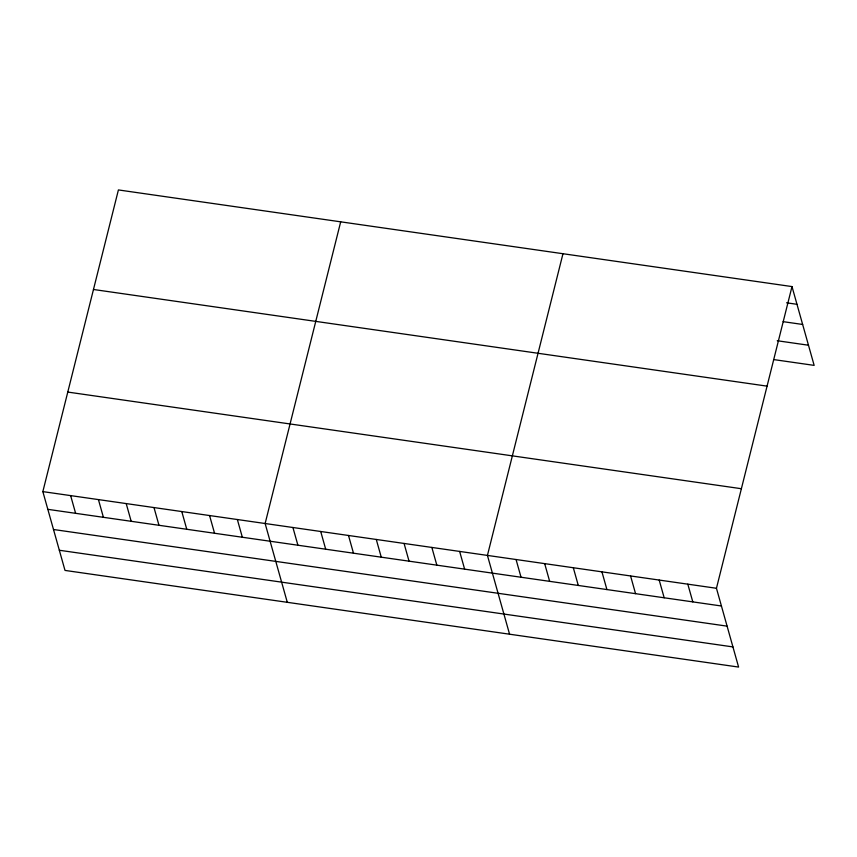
<?xml version="1.0" encoding="UTF-8"?>
<svg xmlns="http://www.w3.org/2000/svg" width="857" height="857" viewBox="0 0 857 857"><rect width="100%" height="100%" fill="white"/><g stroke="black" fill="none" stroke-linecap="round" stroke-linejoin="round"><path stroke-width="1.29" d="M791.997 286.581L716.452 588.277L738.595 667.067L65.003 570.419L42.85 491.618L118.405 189.933L791.997 286.581L814.15 365.382L773.807 359.597M340.69 221.824L265.134 523.52L287.288 602.31M562.974 253.715L487.429 555.411L509.572 634.212M786.576 302.81L796.978 304.299M783.127 321.654L802.645 324.46M777.256 340.743L808.483 345.221M93.467 289.484L767.069 386.143M67.778 392.067L741.38 488.715M42.85 491.618L716.452 588.277M47.831 509.337L721.433 605.995M53.498 529.497L727.1 626.146M59.337 550.258L732.939 646.917M687.817 584.163L692.799 601.882M659.194 580.06L664.175 597.779M630.57 575.947L635.551 593.665M601.935 571.844L606.917 589.562M573.312 567.73L578.293 585.46M544.677 563.627L549.658 581.346M516.053 559.514L521.035 577.243M459.641 551.426L464.623 569.144M431.853 547.441L436.834 565.159M404.065 543.445L409.046 561.174M376.277 539.46L381.258 557.189M348.499 535.475L353.48 553.193M320.711 531.49L325.692 549.208M292.923 527.505L297.904 545.223M237.357 519.524L242.338 537.253M209.569 515.539L214.55 533.258M181.78 511.554L186.762 529.272M153.992 507.569L158.974 525.287M126.204 503.584L131.185 521.302M98.426 499.599L103.408 517.317M70.638 495.603L75.62 513.332"/></g></svg>
